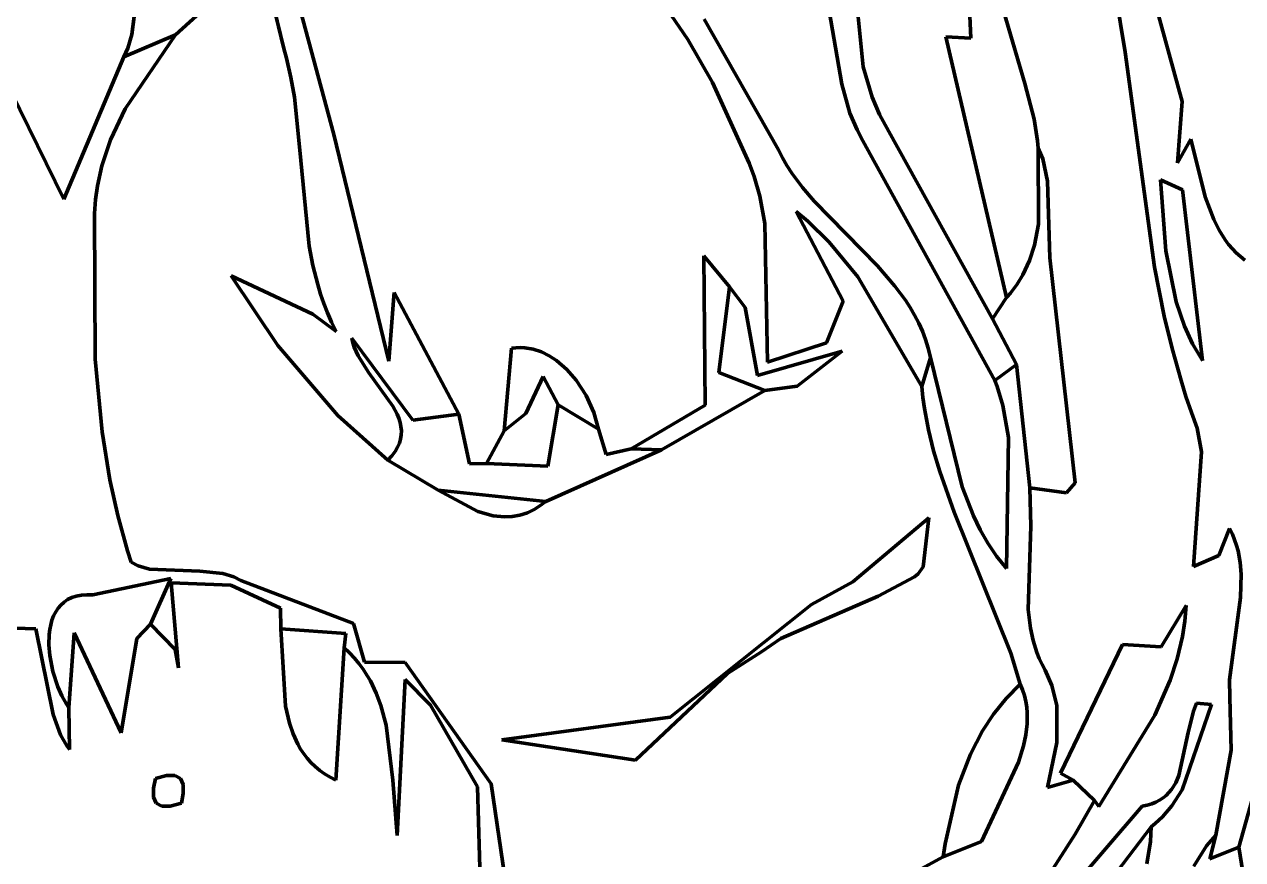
# Model space of a CAD drawing. Header units: millimetres. Extents: x 0 to 8.3, y 0 to 12.4.
# Drawn here: x 6.647 to 7.758, y 3.243 to 4.005 of the extents above; entities that cross this region are included whole.
import ezdxf

# ---------------------------------------------------------------- set-up
doc = ezdxf.new("R2010")
doc.units = ezdxf.units.MM
for name, color, linetype, lineweight in [('color#131313ff', 7, 'CONTINUOUS', 100), ('color#7c7c7cff', 7, 'CONTINUOUS', 100), ('color#c5c5c5ff', 7, 'CONTINUOUS', 100), ('color#ffffffff', 7, 'CONTINUOUS', 100)]:
    doc.layers.add(name, color=color, linetype=linetype, lineweight=lineweight)

msp = doc.modelspace()

# ---------------------------------------------------------------- linework, layer by layer
at = {"layer": 'color#131313ff'}
for p, q in [((6.607, 4.0003), (6.6833, 3.8456)), ((6.738, 3.9754), (6.785, 3.9955)), ((6.785, 3.9955), (6.7393, 3.928)), ((6.6833, 3.8456), (6.738, 3.9754)), ((6.7393, 3.928), (6.7259, 3.8996)), ((6.7259, 3.8996), (6.718, 3.876)), ((6.718, 3.876), (6.7139, 3.8577)), ((6.7139, 3.8577), (6.7122, 3.8452)), ((6.7122, 3.8452), (6.7113, 3.8325)), ((6.7113, 3.8325), (6.7118, 3.6994)), ((7.2807, 3.6872), (7.2903, 3.7656)), ((7.2903, 3.7656), (7.3047, 3.7465)), ((7.3047, 3.7465), (7.3159, 3.6846)), ((6.9458, 3.7186), (7.0014, 3.6437)), ((6.9467, 3.7145), (6.9458, 3.7186)), ((6.9481, 3.7104), (6.9467, 3.7145)), ((6.9517, 3.7025), (6.9481, 3.7104)), ((6.9615, 3.6869), (6.9517, 3.7025)), ((7.3159, 3.6846), (7.3931, 3.7067)), ((7.3931, 3.7067), (7.3521, 3.6748)), ((7.4658, 3.6744), (7.4737, 3.7011)), ((7.4737, 3.7011), (7.5026, 3.583)), ((6.7118, 3.6994), (6.7181, 3.633)), ((7.5325, 3.6801), (7.5522, 3.6946)), ((7.5522, 3.6946), (7.5643, 3.582)), ((6.9832, 3.6567), (6.9615, 3.6869)), ((7.3226, 3.6709), (7.2807, 3.6872)), ((7.5346, 3.6744), (7.5325, 3.6801)), ((7.3521, 3.6748), (7.3226, 3.6709)), ((7.4668, 3.6644), (7.4658, 3.6744)), ((7.5396, 3.6572), (7.5346, 3.6744)), ((6.9871, 3.6492), (6.9832, 3.6567)), ((7.1248, 3.6018), (7.1342, 3.6578)), ((7.1342, 3.6578), (7.1708, 3.6356)), ((7.4682, 3.6545), (7.4668, 3.6644)), ((7.5448, 3.6279), (7.5396, 3.6572)), ((6.9887, 3.6455), (6.9871, 3.6492)), ((6.9899, 3.6417), (6.9887, 3.6455)), ((7.0014, 3.6437), (7.0435, 3.6493)), ((7.0435, 3.6493), (7.0533, 3.6039)), ((7.4718, 3.6349), (7.4682, 3.6545)), ((6.9907, 3.638), (6.9899, 3.6417)), ((6.9911, 3.6342), (6.9907, 3.638)), ((6.991, 3.6304), (6.9911, 3.6342)), ((7.1708, 3.6356), (7.1779, 3.6126)), ((7.4765, 3.6157), (7.4718, 3.6349)), ((6.7181, 3.633), (6.7253, 3.5892)), ((6.9876, 3.619), (6.9893, 3.6228)), ((6.9893, 3.6228), (6.9904, 3.6266)), ((6.9904, 3.6266), (6.991, 3.6304)), ((7.5429, 3.5083), (7.5448, 3.6279)), ((6.9823, 3.6113), (6.9853, 3.6151)), ((6.9853, 3.6151), (6.9876, 3.619)), ((7.2284, 3.6168), (7.1229, 3.5697)), ((7.1779, 3.6126), (7.2008, 3.6175)), ((7.2008, 3.6175), (7.2284, 3.6168)), ((7.4821, 3.5968), (7.4765, 3.6157)), ((6.9787, 3.6073), (6.9823, 3.6113)), ((7.0247, 3.58), (6.9787, 3.6073)), ((7.0533, 3.6039), (7.0688, 3.6041)), ((7.0688, 3.6041), (7.1248, 3.6018)), ((6.7253, 3.5892), (6.7324, 3.5568)), ((7.4954, 3.5597), (7.4821, 3.5968)), ((7.1229, 3.5697), (7.0247, 3.58)), ((7.5026, 3.583), (7.5129, 3.5565)), ((7.5643, 3.582), (7.5651, 3.5471)), ((6.7324, 3.5568), (6.7413, 3.5247)), ((7.5471, 3.4313), (7.4954, 3.5597)), ((7.5129, 3.5565), (7.5191, 3.5437)), ((7.5651, 3.5471), (7.5629, 3.471)), ((7.5191, 3.5437), (7.5261, 3.5314)), ((6.7413, 3.5247), (6.7447, 3.5141)), ((7.5261, 3.5314), (7.534, 3.5196)), ((6.7447, 3.5141), (6.7511, 3.5109)), ((7.534, 3.5196), (7.5429, 3.5083)), ((6.7511, 3.5109), (6.7612, 3.5077)), ((6.7612, 3.5077), (6.8073, 3.506)), ((6.8073, 3.506), (6.8283, 3.5039)), ((6.8283, 3.5039), (6.8383, 3.5008)), ((6.8383, 3.5008), (6.8447, 3.4975)), ((6.7807, 3.4994), (6.7098, 3.4843)), ((6.7624, 3.4575), (6.7807, 3.4994)), ((6.8356, 3.4932), (6.7812, 3.4952)), ((6.7812, 3.4952), (6.7879, 3.4179)), ((6.8808, 3.4722), (6.8356, 3.4932)), ((6.8447, 3.4975), (6.9474, 3.4582)), ((6.6867, 3.48), (6.6834, 3.4778)), ((6.6905, 3.4819), (6.6867, 3.48)), ((6.6946, 3.4833), (6.6905, 3.4819)), ((6.6992, 3.4841), (6.6946, 3.4833)), ((6.7043, 3.4845), (6.6992, 3.4841)), ((6.7098, 3.4843), (6.7043, 3.4845)), ((6.6758, 3.4688), (6.6739, 3.4651)), ((6.6779, 3.4721), (6.6758, 3.4688)), ((6.6805, 3.4751), (6.6779, 3.4721)), ((6.6834, 3.4778), (6.6805, 3.4751)), ((6.8811, 3.4534), (6.8808, 3.4722)), ((7.5629, 3.471), (7.5649, 3.4539)), ((6.6713, 3.457), (6.6704, 3.4527)), ((6.6724, 3.4612), (6.6713, 3.457)), ((6.6739, 3.4651), (6.6724, 3.4612)), ((6.7848, 3.4344), (6.7624, 3.4575)), ((6.9474, 3.4582), (6.9573, 3.423)), ((6.6578, 3.4535), (6.5997, 3.4552)), ((6.6736, 3.3751), (6.6578, 3.4535)), ((6.6699, 3.4481), (6.6696, 3.4387)), ((6.6704, 3.4527), (6.6699, 3.4481)), ((6.9403, 3.449), (6.8811, 3.4534)), ((6.9389, 3.4361), (6.9403, 3.449)), ((7.5649, 3.4539), (7.5673, 3.4427)), ((6.6696, 3.4387), (6.6703, 3.4289)), ((6.7879, 3.4179), (6.7848, 3.4344)), ((6.9438, 3.4314), (6.9389, 3.4361)), ((7.5673, 3.4427), (7.5708, 3.4317)), ((6.6703, 3.4289), (6.6731, 3.4143)), ((6.9483, 3.4266), (6.9438, 3.4314)), ((6.9524, 3.4216), (6.9483, 3.4266)), ((6.9573, 3.423), (6.9944, 3.4227)), ((6.9944, 3.4227), (7.0729, 3.3119)), ((7.5556, 3.4029), (7.5471, 3.4313)), ((7.5708, 3.4317), (7.5729, 3.4262)), ((7.5729, 3.4262), (7.5754, 3.4209)), ((6.6731, 3.4143), (6.6776, 3.4004)), ((6.9562, 3.4165), (6.9524, 3.4216)), ((6.9597, 3.4112), (6.9562, 3.4165)), ((7.5754, 3.4209), (7.5782, 3.4155)), ((7.5782, 3.4155), (7.5844, 3.4016)), ((6.6776, 3.4004), (6.6813, 3.3921)), ((6.9628, 3.4059), (6.9597, 3.4112)), ((6.9681, 3.3948), (6.9628, 3.4059)), ((6.9944, 3.407), (6.9873, 3.2648)), ((7.0175, 3.3837), (6.9944, 3.407)), ((7.5576, 3.3976), (7.5556, 3.4029)), ((7.5844, 3.4016), (7.5888, 3.3834)), ((6.6813, 3.3921), (6.6855, 3.3846)), ((6.9724, 3.3833), (6.9681, 3.3948)), ((7.5593, 3.3924), (7.5576, 3.3976)), ((7.5605, 3.3872), (7.5593, 3.3924)), ((6.6855, 3.3846), (6.6877, 3.3814)), ((6.6877, 3.3814), (6.6884, 3.3432)), ((6.9771, 3.3654), (6.9724, 3.3833)), ((7.0606, 3.3092), (7.0175, 3.3837)), ((7.5614, 3.382), (7.5605, 3.3872)), ((7.5619, 3.3768), (7.5614, 3.382)), ((7.5888, 3.3834), (7.589, 3.3495)), ((7.7301, 3.3844), (7.7031, 3.3063)), ((7.7088, 3.3588), (7.7136, 3.3783)), ((7.7136, 3.3783), (7.7164, 3.3854)), ((7.7164, 3.3854), (7.7301, 3.3844)), ((6.6803, 3.3567), (6.6736, 3.3751)), ((7.562, 3.3717), (7.5619, 3.3768)), ((7.5619, 3.3666), (7.562, 3.3717)), ((6.6861, 3.3465), (6.6803, 3.3567)), ((6.9832, 3.3154), (6.9771, 3.3654)), ((7.5586, 3.3465), (7.5607, 3.3565)), ((7.5607, 3.3565), (7.5619, 3.3666)), ((7.7003, 3.3195), (7.7088, 3.3588)), ((6.6884, 3.3432), (6.6861, 3.3465)), ((7.5538, 3.3317), (7.5586, 3.3465)), ((7.589, 3.3495), (7.5803, 3.3087)), ((7.5203, 3.2594), (7.5538, 3.3317)), ((6.9873, 3.2648), (6.9832, 3.3154)), ((7.0729, 3.3119), (7.096, 3.1556)), ((7.5803, 3.3087), (7.6038, 3.3154)), ((7.6038, 3.3154), (7.6234, 3.2968)), ((7.6935, 3.3066), (7.6973, 3.3127)), ((7.6973, 3.3127), (7.7003, 3.3195)), ((7.0653, 3.1357), (7.0606, 3.3092)), ((7.6859, 3.299), (7.6887, 3.3013)), ((7.6887, 3.3013), (7.6912, 3.3039)), ((7.6912, 3.3039), (7.6935, 3.3066)), ((7.7031, 3.3063), (7.6939, 3.2918)), ((7.5588, 3.1657), (7.6668, 3.2916)), ((7.6234, 3.2968), (7.6055, 3.266)), ((7.6668, 3.2916), (7.6713, 3.2925)), ((7.6713, 3.2925), (7.6755, 3.2937)), ((7.6755, 3.2937), (7.6793, 3.2952)), ((7.6793, 3.2952), (7.6827, 3.297)), ((7.6827, 3.297), (7.6859, 3.299)), ((7.6939, 3.2918), (7.6853, 3.2818)), ((7.6853, 3.2818), (7.6787, 3.2757)), ((7.6751, 3.2727), (7.644, 3.2319)), ((7.6787, 3.2757), (7.6751, 3.2727)), ((7.4853, 3.2452), (7.5203, 3.2594)), ((7.6055, 3.266), (7.5698, 3.2101)), ((7.4047, 3.2017), (7.4853, 3.2452))]:
    msp.add_line(p, q, dxfattribs=at)
at = {"layer": 'color#7c7c7cff'}
for p, q in [((7.6515, 4.123), (7.7033, 3.9347)), ((7.5104, 3.9924), (7.5066, 4.0878)), ((6.8635, 4.0669), (6.785, 3.9955)), ((6.8839, 3.9829), (6.8635, 4.0669)), ((7.4021, 4.0702), (7.4122, 3.9663)), ((7.6511, 3.9797), (7.6391, 4.0549)), ((7.3929, 3.9505), (7.3768, 4.0432)), ((7.5353, 4.0344), (7.5598, 3.9509)), ((6.8947, 4.0334), (6.9295, 3.9046)), ((6.7451, 3.9956), (6.7474, 4.0121)), ((7.2523, 3.9911), (7.2371, 4.0135)), ((7.2673, 4.0097), (7.3349, 3.8905)), ((6.785, 3.9955), (6.738, 3.9754)), ((6.7415, 3.9834), (6.7451, 3.9956)), ((7.2749, 3.952), (7.2523, 3.9911)), ((7.543, 3.7558), (7.4878, 3.9935)), ((7.4878, 3.9935), (7.5104, 3.9924)), ((6.738, 3.9754), (6.7415, 3.9834)), ((6.8864, 3.9741), (6.8839, 3.9829)), ((7.6781, 3.7835), (7.6511, 3.9797)), ((6.8904, 3.9564), (6.8864, 3.9741)), ((6.8935, 3.9385), (6.8904, 3.9564)), ((7.4122, 3.9663), (7.4204, 3.9387)), ((7.3082, 3.8783), (7.2749, 3.952)), ((7.4002, 3.924), (7.3929, 3.9505)), ((7.5598, 3.9509), (7.5682, 3.9184)), ((6.8983, 3.8932), (6.8935, 3.9385)), ((7.4204, 3.9387), (7.4273, 3.9227)), ((7.7033, 3.9347), (7.6991, 3.8786)), ((7.4067, 3.9087), (7.4002, 3.924)), ((7.4273, 3.9227), (7.4357, 3.9073)), ((7.5682, 3.9184), (7.5713, 3.8986)), ((6.9295, 3.9046), (6.9796, 3.6977)), ((7.4121, 3.8988), (7.4067, 3.9087)), ((7.4357, 3.9073), (7.5303, 3.7363)), ((7.6991, 3.8786), (7.7111, 3.9002)), ((7.7111, 3.9002), (7.7242, 3.8477)), ((6.907, 3.8027), (6.8983, 3.8932)), ((7.3349, 3.8905), (7.3387, 3.8832)), ((7.5325, 3.6801), (7.4121, 3.8988)), ((7.5713, 3.8986), (7.5719, 3.8919)), ((7.5719, 3.8919), (7.5722, 3.8226)), ((7.3128, 3.8663), (7.3082, 3.8783)), ((7.3387, 3.8832), (7.3428, 3.8762)), ((7.3428, 3.8762), (7.3473, 3.8693)), ((7.3473, 3.8693), (7.3569, 3.8562)), ((7.3181, 3.8481), (7.3128, 3.8663)), ((7.3569, 3.8562), (7.3675, 3.8437)), ((7.6836, 3.8631), (7.6883, 3.7982)), ((7.7035, 3.8539), (7.6836, 3.8631)), ((7.3225, 3.8233), (7.3181, 3.8481)), ((7.7219, 3.6982), (7.7035, 3.8539)), ((7.7242, 3.8477), (7.732, 3.827)), ((7.3617, 3.8253), (7.3512, 3.8341)), ((7.3512, 3.8341), (7.3939, 3.7524)), ((7.3675, 3.8437), (7.4252, 3.7847)), ((7.3251, 3.6966), (7.3225, 3.8233)), ((7.3814, 3.8062), (7.3617, 3.8253)), ((7.5722, 3.8226), (7.5685, 3.8035)), ((7.732, 3.827), (7.7369, 3.8173)), ((7.7369, 3.8173), (7.7425, 3.8083)), ((6.9104, 3.785), (6.907, 3.8027)), ((7.4074, 3.7747), (7.3814, 3.8062)), ((7.5685, 3.8035), (7.564, 3.7896)), ((7.7425, 3.8083), (7.7456, 3.8041)), ((7.7456, 3.8041), (7.749, 3.8002)), ((7.749, 3.8002), (7.7525, 3.7964)), ((7.564, 3.7896), (7.5578, 3.7763)), ((7.6883, 3.7982), (7.6976, 3.7518)), ((7.7525, 3.7964), (7.7563, 3.793)), ((7.7563, 3.793), (7.7604, 3.7898)), ((6.9148, 3.7675), (6.9104, 3.785)), ((7.4252, 3.7847), (7.4412, 3.7662)), ((7.6869, 3.7388), (7.6781, 3.7835)), ((6.8783, 3.7119), (6.8358, 3.7755)), ((6.8358, 3.7755), (6.9103, 3.7404)), ((6.9174, 3.7588), (6.9148, 3.7675)), ((7.4658, 3.6744), (7.4074, 3.7747)), ((7.5526, 3.7679), (7.5465, 3.7598)), ((7.5578, 3.7763), (7.5526, 3.7679)), ((6.9204, 3.7502), (6.9174, 3.7588)), ((6.9796, 3.6977), (6.9843, 3.7569)), ((6.9843, 3.7569), (6.9845, 3.7603)), ((6.9845, 3.7603), (7.0435, 3.6493)), ((7.4412, 3.7662), (7.4508, 3.7532)), ((7.5465, 3.7598), (7.543, 3.7558)), ((6.9237, 3.7417), (6.9204, 3.7502)), ((7.3939, 3.7524), (7.3788, 3.7145)), ((7.4508, 3.7532), (7.4552, 3.7465)), ((7.4552, 3.7465), (7.4592, 3.7395)), ((7.6976, 3.7518), (7.7053, 3.7296)), ((6.9103, 3.7404), (6.9316, 3.7248)), ((6.9275, 3.7332), (6.9237, 3.7417)), ((7.4592, 3.7395), (7.463, 3.7324)), ((7.5303, 3.7363), (7.5522, 3.6946)), ((7.694, 3.7092), (7.6869, 3.7388)), ((6.9316, 3.7248), (6.9275, 3.7332)), ((7.463, 3.7324), (7.4663, 3.725)), ((7.4663, 3.725), (7.4692, 3.7173)), ((7.7053, 3.7296), (7.7128, 3.7136)), ((6.933, 3.6481), (6.8783, 3.7119)), ((7.0014, 3.6437), (6.9458, 3.7186)), ((6.9458, 3.7186), (6.9467, 3.7145)), ((6.9467, 3.7145), (6.9481, 3.7104)), ((7.3788, 3.7145), (7.3251, 3.6966)), ((7.4692, 3.7173), (7.4717, 3.7094)), ((7.7128, 3.7136), (7.7219, 3.6982)), ((6.9481, 3.7104), (6.9517, 3.7025)), ((6.9517, 3.7025), (6.9615, 3.6869)), ((7.4737, 3.7011), (7.4658, 3.6744)), ((7.4717, 3.7094), (7.4737, 3.7011)), ((7.7022, 3.6799), (7.694, 3.7092)), ((7.5522, 3.6946), (7.5325, 3.6801)), ((6.9615, 3.6869), (6.9832, 3.6567)), ((7.1046, 3.65), (7.1203, 3.6837)), ((7.1203, 3.6837), (7.1342, 3.6578)), ((7.7067, 3.6654), (7.7022, 3.6799)), ((6.9832, 3.6567), (6.9871, 3.6492)), ((7.1342, 3.6578), (7.1248, 3.6018)), ((7.7117, 3.6509), (7.7067, 3.6654)), ((6.9787, 3.6073), (6.933, 3.6481)), ((6.9871, 3.6492), (6.9887, 3.6455)), ((6.9887, 3.6455), (6.9899, 3.6417)), ((7.0435, 3.6493), (7.0014, 3.6437)), ((7.0849, 3.634), (7.1046, 3.65)), ((7.7169, 3.6365), (7.7117, 3.6509)), ((6.9899, 3.6417), (6.9907, 3.638)), ((6.9907, 3.638), (6.9911, 3.6342)), ((6.9911, 3.6342), (6.991, 3.6304)), ((7.0688, 3.6041), (7.0849, 3.634)), ((7.7208, 3.615), (7.7169, 3.6365)), ((6.9893, 3.6228), (6.9876, 3.619)), ((6.9904, 3.6266), (6.9893, 3.6228)), ((6.991, 3.6304), (6.9904, 3.6266)), ((6.9853, 3.6151), (6.9823, 3.6113)), ((6.9876, 3.619), (6.9853, 3.6151)), ((7.7135, 3.5103), (7.7208, 3.615)), ((6.9823, 3.6113), (6.9787, 3.6073)), ((7.1248, 3.6018), (7.0688, 3.6041)), ((7.0247, 3.58), (7.1229, 3.5697)), ((7.0609, 3.5604), (7.0247, 3.58)), ((7.1195, 3.567), (7.1128, 3.5626)), ((7.1229, 3.5697), (7.1195, 3.567)), ((7.0747, 3.5566), (7.0609, 3.5604)), ((7.0852, 3.5555), (7.0747, 3.5566)), ((7.0921, 3.5558), (7.0852, 3.5555)), ((7.0991, 3.5571), (7.0921, 3.5558)), ((7.106, 3.5593), (7.0991, 3.5571)), ((7.1128, 3.5626), (7.106, 3.5593)), ((7.4028, 3.4964), (7.4723, 3.5547)), ((7.4723, 3.5547), (7.467, 3.5099)), ((7.7465, 3.545), (7.7367, 3.5203)), ((7.749, 3.5398), (7.7465, 3.545)), ((7.7511, 3.5347), (7.749, 3.5398)), ((7.7528, 3.5295), (7.7511, 3.5347)), ((7.7542, 3.5244), (7.7528, 3.5295)), ((7.7561, 3.5139), (7.7542, 3.5244)), ((7.7367, 3.5203), (7.7135, 3.5103)), ((7.757, 3.5034), (7.7561, 3.5139)), ((7.4592, 3.5009), (7.426, 3.4833)), ((7.4624, 3.5036), (7.4592, 3.5009)), ((7.467, 3.5099), (7.4624, 3.5036)), ((7.7563, 3.4821), (7.757, 3.5034)), ((7.3651, 3.4755), (7.4028, 3.4964)), ((7.426, 3.4833), (7.3373, 3.4445)), ((7.7463, 3.4068), (7.7563, 3.4821)), ((7.2363, 3.3729), (7.3651, 3.4755)), ((7.684, 3.4369), (7.7069, 3.4747)), ((7.7069, 3.4747), (7.7057, 3.4605)), ((7.7057, 3.4605), (7.7036, 3.4465)), ((7.7036, 3.4465), (7.6988, 3.4261)), ((7.3373, 3.4445), (7.3195, 3.4323)), ((7.5922, 3.3215), (7.6488, 3.439)), ((7.6488, 3.439), (7.684, 3.4369)), ((7.3195, 3.4323), (7.2884, 3.4125)), ((7.6988, 3.4261), (7.6923, 3.4064)), ((7.2884, 3.4125), (7.2045, 3.3335)), ((7.5426, 3.3897), (7.5556, 3.4029)), ((7.5556, 3.4029), (7.5576, 3.3976)), ((7.6923, 3.4064), (7.6783, 3.3746)), ((7.7466, 3.3908), (7.7463, 3.4068)), ((7.5312, 3.3754), (7.5426, 3.3897)), ((7.5576, 3.3976), (7.5593, 3.3924)), ((7.5593, 3.3924), (7.5605, 3.3872)), ((7.748, 3.3425), (7.7466, 3.3908)), ((7.5605, 3.3872), (7.5614, 3.382)), ((7.5614, 3.382), (7.5619, 3.3768)), ((7.0827, 3.3521), (7.2363, 3.3729)), ((7.5212, 3.3602), (7.5312, 3.3754)), ((7.5619, 3.3768), (7.562, 3.3717)), ((7.562, 3.3717), (7.5619, 3.3666)), ((7.6783, 3.3746), (7.6271, 3.2911)), ((7.5101, 3.3389), (7.5212, 3.3602)), ((7.5607, 3.3565), (7.5586, 3.3465)), ((7.5619, 3.3666), (7.5607, 3.3565)), ((7.2045, 3.3335), (7.0827, 3.3521)), ((7.5586, 3.3465), (7.5538, 3.3317)), ((7.4992, 3.3107), (7.5101, 3.3389)), ((7.7339, 3.2652), (7.748, 3.3425)), ((7.5538, 3.3317), (7.5203, 3.2594)), ((7.7769, 3.3324), (7.7549, 3.2542)), ((7.6038, 3.3154), (7.5922, 3.3215)), ((7.6234, 3.2968), (7.6038, 3.3154)), ((7.487, 3.2573), (7.4992, 3.3107)), ((7.6271, 3.2911), (7.6234, 3.2968)), ((7.5203, 3.2594), (7.4853, 3.2452)), ((7.4853, 3.2452), (7.487, 3.2573)), ((7.7286, 3.2436), (7.7339, 3.2652)), ((7.7549, 3.2542), (7.7286, 3.2436))]:
    msp.add_line(p, q, dxfattribs=at)
at = {"layer": 'color#c5c5c5ff'}
for p, q in [((7.5719, 3.8919), (7.5761, 3.8822)), ((7.5722, 3.8226), (7.5719, 3.8919)), ((7.5761, 3.8822), (7.5805, 3.862)), ((7.5805, 3.862), (7.5825, 3.7918)), ((7.5685, 3.8035), (7.5722, 3.8226)), ((7.564, 3.7896), (7.5685, 3.8035)), ((7.2668, 3.7937), (7.2903, 3.7656)), ((7.2681, 3.6574), (7.2668, 3.7937)), ((7.5578, 3.7763), (7.564, 3.7896)), ((7.5825, 3.7918), (7.6055, 3.5866)), ((7.5465, 3.7598), (7.5526, 3.7679)), ((7.5526, 3.7679), (7.5578, 3.7763)), ((7.2903, 3.7656), (7.2807, 3.6872)), ((7.5303, 3.7363), (7.543, 3.7558)), ((7.543, 3.7558), (7.5465, 3.7598)), ((7.5522, 3.6946), (7.5303, 3.7363)), ((7.0849, 3.634), (7.0914, 3.7095)), ((7.0914, 3.7095), (7.0955, 3.7099)), ((7.0955, 3.7099), (7.0996, 3.7101)), ((7.0996, 3.7101), (7.1036, 3.7099)), ((7.1036, 3.7099), (7.1114, 3.7085)), ((7.1114, 3.7085), (7.1189, 3.706)), ((7.1189, 3.706), (7.126, 3.7025)), ((7.126, 3.7025), (7.1327, 3.6981)), ((7.1327, 3.6981), (7.1421, 3.69)), ((7.1421, 3.69), (7.1504, 3.6804)), ((7.5643, 3.582), (7.5522, 3.6946)), ((7.1203, 3.6837), (7.1046, 3.65)), ((7.1342, 3.6578), (7.1203, 3.6837)), ((7.1504, 3.6804), (7.1596, 3.6662)), ((7.2807, 3.6872), (7.3226, 3.6709)), ((7.3226, 3.6709), (7.2284, 3.6168)), ((7.1708, 3.6356), (7.1342, 3.6578)), ((7.1596, 3.6662), (7.1665, 3.6509)), ((7.2008, 3.6175), (7.2681, 3.6574)), ((7.1046, 3.65), (7.0849, 3.634)), ((7.1665, 3.6509), (7.1708, 3.6356)), ((7.2284, 3.6168), (7.2008, 3.6175)), ((7.5977, 3.5776), (7.5643, 3.582)), ((7.6055, 3.5866), (7.5977, 3.5776)), ((6.7098, 3.4843), (6.7807, 3.4994)), ((6.7807, 3.4994), (6.7624, 3.4575)), ((6.6834, 3.4778), (6.6867, 3.48)), ((6.6867, 3.48), (6.6905, 3.4819)), ((6.6905, 3.4819), (6.6946, 3.4833)), ((6.6946, 3.4833), (6.6992, 3.4841)), ((6.6992, 3.4841), (6.7043, 3.4845)), ((6.7043, 3.4845), (6.7098, 3.4843)), ((6.6739, 3.4651), (6.6758, 3.4688)), ((6.6758, 3.4688), (6.6779, 3.4721)), ((6.6779, 3.4721), (6.6805, 3.4751)), ((6.6805, 3.4751), (6.6834, 3.4778)), ((6.6704, 3.4527), (6.6713, 3.457)), ((6.6713, 3.457), (6.6724, 3.4612)), ((6.6724, 3.4612), (6.6739, 3.4651)), ((6.7624, 3.4575), (6.7498, 3.4446)), ((6.6696, 3.4387), (6.6699, 3.4481)), ((6.6699, 3.4481), (6.6704, 3.4527)), ((6.6926, 3.4497), (6.6877, 3.3814)), ((6.7356, 3.3584), (6.6926, 3.4497)), ((6.7498, 3.4446), (6.7356, 3.3584)), ((6.8811, 3.4534), (6.9403, 3.449)), ((6.8855, 3.3829), (6.8811, 3.4534)), ((6.9403, 3.449), (6.9389, 3.4361)), ((6.6703, 3.4289), (6.6696, 3.4387)), ((6.9389, 3.4361), (6.9314, 3.3152)), ((6.6731, 3.4143), (6.6703, 3.4289)), ((6.6776, 3.4004), (6.6731, 3.4143)), ((6.6813, 3.3921), (6.6776, 3.4004)), ((6.6855, 3.3846), (6.6813, 3.3921)), ((6.6877, 3.3814), (6.6855, 3.3846)), ((6.889, 3.3673), (6.8855, 3.3829)), ((6.8923, 3.3574), (6.889, 3.3673)), ((6.8966, 3.3481), (6.8923, 3.3574)), ((6.8991, 3.3437), (6.8966, 3.3481)), ((6.902, 3.3394), (6.8991, 3.3437)), ((6.9051, 3.3353), (6.902, 3.3394)), ((6.9086, 3.3314), (6.9051, 3.3353)), ((6.9124, 3.3277), (6.9086, 3.3314)), ((6.9166, 3.3242), (6.9124, 3.3277)), ((6.9211, 3.321), (6.9166, 3.3242)), ((6.765, 3.3081), (6.7669, 3.3167)), ((6.7669, 3.3167), (6.777, 3.3195)), ((6.777, 3.3195), (6.7846, 3.3196)), ((6.7846, 3.3196), (6.7897, 3.3169)), ((6.7897, 3.3169), (6.7922, 3.3113)), ((6.7922, 3.3113), (6.7922, 3.303)), ((6.9261, 3.318), (6.9211, 3.321)), ((6.9314, 3.3152), (6.9261, 3.318)), ((6.7649, 3.2998), (6.765, 3.3081)), ((6.7922, 3.303), (6.7904, 3.2943)), ((6.7675, 3.2943), (6.7649, 3.2998)), ((6.7725, 3.2915), (6.7675, 3.2943)), ((6.7802, 3.2915), (6.7725, 3.2915)), ((6.7904, 3.2943), (6.7802, 3.2915)), ((7.644, 3.2319), (7.6751, 3.2727)), ((7.6751, 3.2727), (7.6742, 3.2592)), ((7.6742, 3.2592), (7.6711, 3.2389)), ((7.7253, 3.2552), (7.7339, 3.2652)), ((7.7339, 3.2652), (7.7286, 3.2436)), ((7.714, 3.2369), (7.7253, 3.2552)), ((7.7286, 3.2436), (7.7549, 3.2542)), ((7.7549, 3.2542), (7.78, 3.0968))]:
    msp.add_line(p, q, dxfattribs=at)
at = {"layer": 'color#ffffffff'}
for p, q in [((7.7033, 3.9347), (7.6515, 4.123)), ((7.5066, 4.0878), (7.5104, 3.9924)), ((6.785, 3.9955), (6.8635, 4.0669)), ((6.8635, 4.0669), (6.8839, 3.9829)), ((7.4122, 3.9663), (7.4021, 4.0702)), ((7.6391, 4.0549), (7.6511, 3.9797)), ((7.3768, 4.0432), (7.3929, 3.9505)), ((7.5598, 3.9509), (7.5353, 4.0344)), ((6.9295, 3.9046), (6.8947, 4.0334)), ((6.7474, 4.0121), (6.7451, 3.9956)), ((7.2371, 4.0135), (7.2523, 3.9911)), ((6.6833, 3.8456), (6.607, 4.0003)), ((7.3349, 3.8905), (7.2673, 4.0097)), ((6.7393, 3.928), (6.785, 3.9955)), ((6.7451, 3.9956), (6.7415, 3.9834)), ((7.2523, 3.9911), (7.2749, 3.952)), ((7.5104, 3.9924), (7.4878, 3.9935)), ((7.4878, 3.9935), (7.543, 3.7558)), ((6.7415, 3.9834), (6.738, 3.9754)), ((6.8839, 3.9829), (6.8864, 3.9741)), ((7.6511, 3.9797), (7.6781, 3.7835)), ((6.738, 3.9754), (6.6833, 3.8456)), ((6.8864, 3.9741), (6.8904, 3.9564)), ((6.8904, 3.9564), (6.8935, 3.9385)), ((7.4204, 3.9387), (7.4122, 3.9663)), ((7.2749, 3.952), (7.3082, 3.8783)), ((7.3929, 3.9505), (7.4002, 3.924)), ((7.5682, 3.9184), (7.5598, 3.9509)), ((6.8935, 3.9385), (6.8983, 3.8932)), ((7.4273, 3.9227), (7.4204, 3.9387)), ((7.6991, 3.8786), (7.7033, 3.9347)), ((6.7259, 3.8996), (6.7393, 3.928)), ((7.4002, 3.924), (7.4067, 3.9087)), ((7.4357, 3.9073), (7.4273, 3.9227)), ((7.5713, 3.8986), (7.5682, 3.9184)), ((6.9796, 3.6977), (6.9295, 3.9046)), ((7.4067, 3.9087), (7.4121, 3.8988)), ((7.5303, 3.7363), (7.4357, 3.9073)), ((7.7111, 3.9002), (7.6991, 3.8786)), ((7.7242, 3.8477), (7.7111, 3.9002)), ((6.718, 3.876), (6.7259, 3.8996)), ((6.8983, 3.8932), (6.907, 3.8027)), ((7.3387, 3.8832), (7.3349, 3.8905)), ((7.4121, 3.8988), (7.5325, 3.6801)), ((7.5719, 3.8919), (7.5713, 3.8986)), ((7.5761, 3.8822), (7.5719, 3.8919)), ((7.3082, 3.8783), (7.3128, 3.8663)), ((7.3428, 3.8762), (7.3387, 3.8832)), ((7.5805, 3.862), (7.5761, 3.8822)), ((6.7139, 3.8577), (6.718, 3.876)), ((7.3473, 3.8693), (7.3428, 3.8762)), ((7.3569, 3.8562), (7.3473, 3.8693)), ((6.7122, 3.8452), (6.7139, 3.8577)), ((7.3128, 3.8663), (7.3181, 3.8481)), ((7.3675, 3.8437), (7.3569, 3.8562)), ((7.5825, 3.7918), (7.5805, 3.862)), ((7.6836, 3.8631), (7.7035, 3.8539)), ((7.6883, 3.7982), (7.6836, 3.8631)), ((6.7113, 3.8325), (6.7122, 3.8452)), ((7.3181, 3.8481), (7.3225, 3.8233)), ((7.7035, 3.8539), (7.7219, 3.6982)), ((7.732, 3.827), (7.7242, 3.8477)), ((7.3939, 3.7524), (7.3512, 3.8341)), ((7.3512, 3.8341), (7.3617, 3.8253)), ((7.4252, 3.7847), (7.3675, 3.8437)), ((6.7118, 3.6994), (6.7113, 3.8325)), ((7.3225, 3.8233), (7.3251, 3.6966)), ((7.3617, 3.8253), (7.3814, 3.8062)), ((7.7369, 3.8173), (7.732, 3.827)), ((7.7425, 3.8083), (7.7369, 3.8173)), ((6.907, 3.8027), (6.9104, 3.785)), ((7.3814, 3.8062), (7.4074, 3.7747)), ((7.7456, 3.8041), (7.7425, 3.8083)), ((7.749, 3.8002), (7.7456, 3.8041)), ((7.7525, 3.7964), (7.749, 3.8002)), ((7.2903, 3.7656), (7.2668, 3.7937)), ((7.2668, 3.7937), (7.2681, 3.6574)), ((7.6055, 3.5866), (7.5825, 3.7918)), ((7.6976, 3.7518), (7.6883, 3.7982)), ((7.7563, 3.793), (7.7525, 3.7964)), ((7.7604, 3.7898), (7.7563, 3.793)), ((6.9104, 3.785), (6.9148, 3.7675)), ((7.4412, 3.7662), (7.4252, 3.7847)), ((7.6781, 3.7835), (7.6869, 3.7388)), ((6.9103, 3.7404), (6.8358, 3.7755)), ((6.8358, 3.7755), (6.8783, 3.7119)), ((6.9148, 3.7675), (6.9174, 3.7588)), ((7.4074, 3.7747), (7.4658, 3.6744)), ((6.9174, 3.7588), (6.9204, 3.7502)), ((6.9843, 3.7569), (6.9796, 3.6977)), ((6.9845, 3.7603), (6.9843, 3.7569)), ((7.0435, 3.6493), (6.9845, 3.7603)), ((7.3047, 3.7465), (7.2903, 3.7656)), ((7.4508, 3.7532), (7.4412, 3.7662)), ((7.543, 3.7558), (7.5303, 3.7363)), ((6.9204, 3.7502), (6.9237, 3.7417)), ((7.3159, 3.6846), (7.3047, 3.7465)), ((7.3788, 3.7145), (7.3939, 3.7524)), ((7.4552, 3.7465), (7.4508, 3.7532)), ((7.4592, 3.7395), (7.4552, 3.7465)), ((7.7053, 3.7296), (7.6976, 3.7518)), ((6.9316, 3.7248), (6.9103, 3.7404)), ((6.9237, 3.7417), (6.9275, 3.7332)), ((7.463, 3.7324), (7.4592, 3.7395)), ((7.6869, 3.7388), (7.694, 3.7092)), ((6.9275, 3.7332), (6.9316, 3.7248)), ((7.4663, 3.725), (7.463, 3.7324)), ((7.4692, 3.7173), (7.4663, 3.725)), ((7.7128, 3.7136), (7.7053, 3.7296)), ((6.8783, 3.7119), (6.933, 3.6481)), ((7.3251, 3.6966), (7.3788, 3.7145)), ((7.4717, 3.7094), (7.4692, 3.7173)), ((7.7219, 3.6982), (7.7128, 3.7136)), ((7.0914, 3.7095), (7.0849, 3.634)), ((7.0955, 3.7099), (7.0914, 3.7095)), ((7.0996, 3.7101), (7.0955, 3.7099)), ((7.1036, 3.7099), (7.0996, 3.7101)), ((7.1114, 3.7085), (7.1036, 3.7099)), ((7.1189, 3.706), (7.1114, 3.7085)), ((7.126, 3.7025), (7.1189, 3.706)), ((7.1327, 3.6981), (7.126, 3.7025)), ((7.3931, 3.7067), (7.3159, 3.6846)), ((7.3521, 3.6748), (7.3931, 3.7067)), ((7.4737, 3.7011), (7.4717, 3.7094)), ((7.5026, 3.583), (7.4737, 3.7011)), ((7.694, 3.7092), (7.7022, 3.6799)), ((6.7181, 3.633), (6.7118, 3.6994)), ((7.1421, 3.69), (7.1327, 3.6981)), ((7.1504, 3.6804), (7.1421, 3.69)), ((7.1596, 3.6662), (7.1504, 3.6804)), ((7.5325, 3.6801), (7.5346, 3.6744)), ((7.7022, 3.6799), (7.7067, 3.6654)), ((7.2284, 3.6168), (7.3226, 3.6709)), ((7.3226, 3.6709), (7.3521, 3.6748)), ((7.4658, 3.6744), (7.4668, 3.6644)), ((7.5346, 3.6744), (7.5396, 3.6572)), ((7.1665, 3.6509), (7.1596, 3.6662)), ((7.2681, 3.6574), (7.2008, 3.6175)), ((7.4668, 3.6644), (7.4682, 3.6545)), ((7.5396, 3.6572), (7.5448, 3.6279)), ((7.7067, 3.6654), (7.7117, 3.6509)), ((6.933, 3.6481), (6.9787, 3.6073)), ((7.0533, 3.6039), (7.0435, 3.6493)), ((7.1708, 3.6356), (7.1665, 3.6509)), ((7.4682, 3.6545), (7.4718, 3.6349)), ((7.7117, 3.6509), (7.7169, 3.6365)), ((7.0849, 3.634), (7.0688, 3.6041)), ((7.1779, 3.6126), (7.1708, 3.6356)), ((7.4718, 3.6349), (7.4765, 3.6157)), ((7.7169, 3.6365), (7.7208, 3.615)), ((6.7253, 3.5892), (6.7181, 3.633)), ((7.5448, 3.6279), (7.5429, 3.5083)), ((7.1229, 3.5697), (7.2284, 3.6168)), ((7.2008, 3.6175), (7.1779, 3.6126)), ((7.4765, 3.6157), (7.4821, 3.5968)), ((7.7208, 3.615), (7.7135, 3.5103)), ((6.9787, 3.6073), (7.0247, 3.58)), ((7.0688, 3.6041), (7.0533, 3.6039)), ((6.7324, 3.5568), (6.7253, 3.5892)), ((7.4821, 3.5968), (7.4954, 3.5597)), ((7.0247, 3.58), (7.0609, 3.5604)), ((7.5129, 3.5565), (7.5026, 3.583)), ((7.5651, 3.5471), (7.5643, 3.582)), ((7.5643, 3.582), (7.5977, 3.5776)), ((7.5977, 3.5776), (7.6055, 3.5866)), ((7.1128, 3.5626), (7.1195, 3.567)), ((7.1195, 3.567), (7.1229, 3.5697)), ((6.7413, 3.5247), (6.7324, 3.5568)), ((7.0609, 3.5604), (7.0747, 3.5566)), ((7.0747, 3.5566), (7.0852, 3.5555)), ((7.0852, 3.5555), (7.0921, 3.5558)), ((7.0921, 3.5558), (7.0991, 3.5571)), ((7.0991, 3.5571), (7.106, 3.5593)), ((7.106, 3.5593), (7.1128, 3.5626)), ((7.4954, 3.5597), (7.5471, 3.4313)), ((7.5191, 3.5437), (7.5129, 3.5565)), ((7.4723, 3.5547), (7.4028, 3.4964)), ((7.467, 3.5099), (7.4723, 3.5547)), ((7.5629, 3.471), (7.5651, 3.5471)), ((7.7367, 3.5203), (7.7465, 3.545)), ((7.7465, 3.545), (7.749, 3.5398)), ((7.5261, 3.5314), (7.5191, 3.5437)), ((7.749, 3.5398), (7.7511, 3.5347)), ((7.7511, 3.5347), (7.7528, 3.5295)), ((6.7447, 3.5141), (6.7413, 3.5247)), ((7.534, 3.5196), (7.5261, 3.5314)), ((7.7528, 3.5295), (7.7542, 3.5244)), ((7.7542, 3.5244), (7.7561, 3.5139)), ((6.7511, 3.5109), (6.7447, 3.5141)), ((7.5429, 3.5083), (7.534, 3.5196)), ((7.7135, 3.5103), (7.7367, 3.5203)), ((7.7561, 3.5139), (7.757, 3.5034)), ((6.7612, 3.5077), (6.7511, 3.5109)), ((6.8073, 3.506), (6.7612, 3.5077)), ((6.8283, 3.5039), (6.8073, 3.506)), ((6.8383, 3.5008), (6.8283, 3.5039)), ((6.8447, 3.4975), (6.8383, 3.5008)), ((7.426, 3.4833), (7.4592, 3.5009)), ((7.4592, 3.5009), (7.4624, 3.5036)), ((7.4624, 3.5036), (7.467, 3.5099)), ((7.757, 3.5034), (7.7563, 3.4821)), ((6.7812, 3.4952), (6.8356, 3.4932)), ((6.7879, 3.4179), (6.7812, 3.4952)), ((6.8356, 3.4932), (6.8808, 3.4722)), ((6.9474, 3.4582), (6.8447, 3.4975)), ((7.4028, 3.4964), (7.3651, 3.4755)), ((7.3373, 3.4445), (7.426, 3.4833)), ((7.7563, 3.4821), (7.7463, 3.4068)), ((6.8808, 3.4722), (6.8811, 3.4534)), ((7.3651, 3.4755), (7.2363, 3.3729)), ((7.5649, 3.4539), (7.5629, 3.471)), ((7.7069, 3.4747), (7.684, 3.4369)), ((7.7057, 3.4605), (7.7069, 3.4747)), ((6.7498, 3.4446), (6.7624, 3.4575)), ((6.7624, 3.4575), (6.7848, 3.4344)), ((6.9573, 3.423), (6.9474, 3.4582)), ((7.7036, 3.4465), (7.7057, 3.4605)), ((6.5997, 3.4552), (6.6578, 3.4535)), ((6.6578, 3.4535), (6.6736, 3.3751)), ((6.6877, 3.3814), (6.6926, 3.4497)), ((6.6926, 3.4497), (6.7356, 3.3584)), ((6.7356, 3.3584), (6.7498, 3.4446)), ((6.8811, 3.4534), (6.8855, 3.3829)), ((7.5673, 3.4427), (7.5649, 3.4539)), ((7.6988, 3.4261), (7.7036, 3.4465)), ((6.7848, 3.4344), (6.7879, 3.4179)), ((6.9314, 3.3152), (6.9389, 3.4361)), ((6.9389, 3.4361), (6.9438, 3.4314)), ((7.3195, 3.4323), (7.3373, 3.4445)), ((7.5708, 3.4317), (7.5673, 3.4427)), ((7.6488, 3.439), (7.5922, 3.3215)), ((7.684, 3.4369), (7.6488, 3.439)), ((6.9438, 3.4314), (6.9483, 3.4266)), ((6.9483, 3.4266), (6.9524, 3.4216)), ((6.9944, 3.4227), (6.9573, 3.423)), ((7.0729, 3.3119), (6.9944, 3.4227)), ((7.2884, 3.4125), (7.3195, 3.4323)), ((7.5471, 3.4313), (7.5556, 3.4029)), ((7.5729, 3.4262), (7.5708, 3.4317)), ((7.5754, 3.4209), (7.5729, 3.4262)), ((7.6923, 3.4064), (7.6988, 3.4261)), ((6.9524, 3.4216), (6.9562, 3.4165)), ((6.9562, 3.4165), (6.9597, 3.4112)), ((7.2045, 3.3335), (7.2884, 3.4125)), ((7.5782, 3.4155), (7.5754, 3.4209)), ((7.5844, 3.4016), (7.5782, 3.4155)), ((6.9597, 3.4112), (6.9628, 3.4059)), ((6.9628, 3.4059), (6.9681, 3.3948)), ((6.9873, 3.2648), (6.9944, 3.407)), ((6.9944, 3.407), (7.0175, 3.3837)), ((7.5556, 3.4029), (7.5426, 3.3897)), ((7.5888, 3.3834), (7.5844, 3.4016)), ((7.6783, 3.3746), (7.6923, 3.4064)), ((7.7463, 3.4068), (7.7466, 3.3908)), ((6.9681, 3.3948), (6.9724, 3.3833)), ((7.5426, 3.3897), (7.5312, 3.3754)), ((7.7466, 3.3908), (7.748, 3.3425)), ((6.6884, 3.3432), (6.6877, 3.3814)), ((6.8855, 3.3829), (6.889, 3.3673)), ((6.9724, 3.3833), (6.9771, 3.3654)), ((7.0175, 3.3837), (7.0606, 3.3092)), ((7.589, 3.3495), (7.5888, 3.3834)), ((7.7031, 3.3063), (7.7301, 3.3844)), ((7.7136, 3.3783), (7.7088, 3.3588)), ((7.7164, 3.3854), (7.7136, 3.3783)), ((7.7301, 3.3844), (7.7164, 3.3854)), ((6.6736, 3.3751), (6.6803, 3.3567)), ((6.889, 3.3673), (6.8923, 3.3574)), ((7.2363, 3.3729), (7.0827, 3.3521)), ((7.5312, 3.3754), (7.5212, 3.3602)), ((7.6271, 3.2911), (7.6783, 3.3746)), ((6.6803, 3.3567), (6.6861, 3.3465)), ((6.8923, 3.3574), (6.8966, 3.3481)), ((6.9771, 3.3654), (6.9832, 3.3154)), ((7.5212, 3.3602), (7.5101, 3.3389)), ((7.7088, 3.3588), (7.7003, 3.3195)), ((6.6861, 3.3465), (6.6884, 3.3432)), ((6.8966, 3.3481), (6.8991, 3.3437)), ((7.0827, 3.3521), (7.2045, 3.3335)), ((7.5803, 3.3087), (7.589, 3.3495)), ((6.8991, 3.3437), (6.902, 3.3394)), ((6.902, 3.3394), (6.9051, 3.3353)), ((6.9051, 3.3353), (6.9086, 3.3314)), ((7.5101, 3.3389), (7.4992, 3.3107)), ((7.748, 3.3425), (7.7339, 3.2652)), ((6.9086, 3.3314), (6.9124, 3.3277)), ((6.9124, 3.3277), (6.9166, 3.3242)), ((6.9166, 3.3242), (6.9211, 3.321)), ((7.7549, 3.2542), (7.7769, 3.3324)), ((6.7669, 3.3167), (6.765, 3.3081)), ((6.777, 3.3195), (6.7669, 3.3167)), ((6.7846, 3.3196), (6.777, 3.3195)), ((6.7897, 3.3169), (6.7846, 3.3196)), ((6.7922, 3.3113), (6.7897, 3.3169)), ((6.7922, 3.303), (6.7922, 3.3113)), ((6.9211, 3.321), (6.9261, 3.318)), ((6.9261, 3.318), (6.9314, 3.3152)), ((6.9832, 3.3154), (6.9873, 3.2648)), ((7.096, 3.1556), (7.0729, 3.3119)), ((7.6038, 3.3154), (7.5803, 3.3087)), ((7.5922, 3.3215), (7.6038, 3.3154)), ((7.6973, 3.3127), (7.6935, 3.3066)), ((7.7003, 3.3195), (7.6973, 3.3127)), ((6.765, 3.3081), (6.7649, 3.2998)), ((6.7904, 3.2943), (6.7922, 3.303)), ((7.0606, 3.3092), (7.0653, 3.1357)), ((7.4992, 3.3107), (7.487, 3.2573)), ((7.6887, 3.3013), (7.6859, 3.299)), ((7.6912, 3.3039), (7.6887, 3.3013)), ((7.6935, 3.3066), (7.6912, 3.3039)), ((7.6939, 3.2918), (7.7031, 3.3063)), ((6.7649, 3.2998), (6.7675, 3.2943)), ((6.7675, 3.2943), (6.7725, 3.2915)), ((6.7725, 3.2915), (6.7802, 3.2915)), ((6.7802, 3.2915), (6.7904, 3.2943)), ((7.6668, 3.2916), (7.5588, 3.1657)), ((7.6055, 3.266), (7.6234, 3.2968)), ((7.6234, 3.2968), (7.6271, 3.2911)), ((7.6713, 3.2925), (7.6668, 3.2916)), ((7.6755, 3.2937), (7.6713, 3.2925)), ((7.6793, 3.2952), (7.6755, 3.2937)), ((7.6827, 3.297), (7.6793, 3.2952)), ((7.6859, 3.299), (7.6827, 3.297)), ((7.6853, 3.2818), (7.6939, 3.2918)), ((7.6787, 3.2757), (7.6853, 3.2818)), ((7.6742, 3.2592), (7.6751, 3.2727)), ((7.6751, 3.2727), (7.6787, 3.2757)), ((7.487, 3.2573), (7.4853, 3.2452)), ((7.5698, 3.2101), (7.6055, 3.266)), ((7.6711, 3.2389), (7.6742, 3.2592)), ((7.7339, 3.2652), (7.7253, 3.2552)), ((7.4853, 3.2452), (7.4047, 3.2017)), ((7.7253, 3.2552), (7.714, 3.2369)), ((7.78, 3.0968), (7.7549, 3.2542))]:
    msp.add_line(p, q, dxfattribs=at)

doc.saveas('drawing.dxf')
